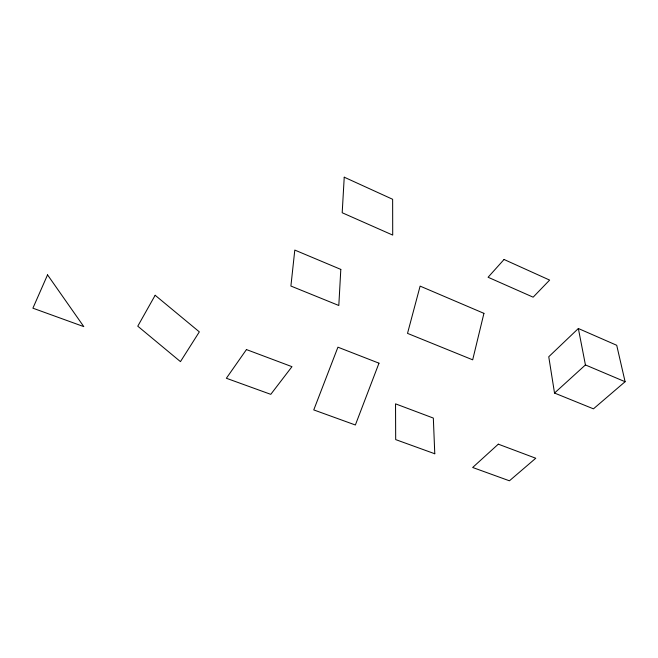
<?xml version="1.0" encoding="UTF-8"?>
<svg xmlns="http://www.w3.org/2000/svg" width="658" height="658" viewBox="0 0 658 658"><rect width="100%" height="100%" fill="white"/><g stroke="black" fill="none" stroke-linecap="round" stroke-linejoin="round"><path stroke-width="0.99" d="M578.357 328.506L548.756 356.751L554.521 393.048L593.442 408.84L625.1 381.722L616.719 345.286L578.357 328.506L585.431 364.935L625.1 381.722M554.521 393.048L585.431 364.935M340.811 269.402L338.812 305.493L290.902 286.041L294.8 250.073L340.811 269.402M344.233 177.199L342.193 212.748L392.711 235.087L392.637 199.284L344.233 177.199M483.934 313.348L472.683 359.827L407.516 333.376L420.117 286.115L483.934 313.348M378.983 363.183L355.369 424.994L313.759 409.918L337.924 347.185L378.983 363.183M47.541 274.863L32.9 308.183L83.805 326.623L47.541 274.863M155.156 295.277L137.769 326.179L180.457 361.629L199.333 331.871L155.156 295.277M246.446 349.571L226.368 378.26L270.775 394.348L291.971 366.671L246.446 349.571M504.053 259.482L488.088 277.257L533.144 297.177L549.627 280.094L504.053 259.482M498.303 444.166L472.666 467.484L509.432 480.801L535.768 458.239L498.303 444.166M434.774 453.757L395.688 439.602L395.532 403.848L433.334 418.069L434.774 453.757"/></g></svg>
